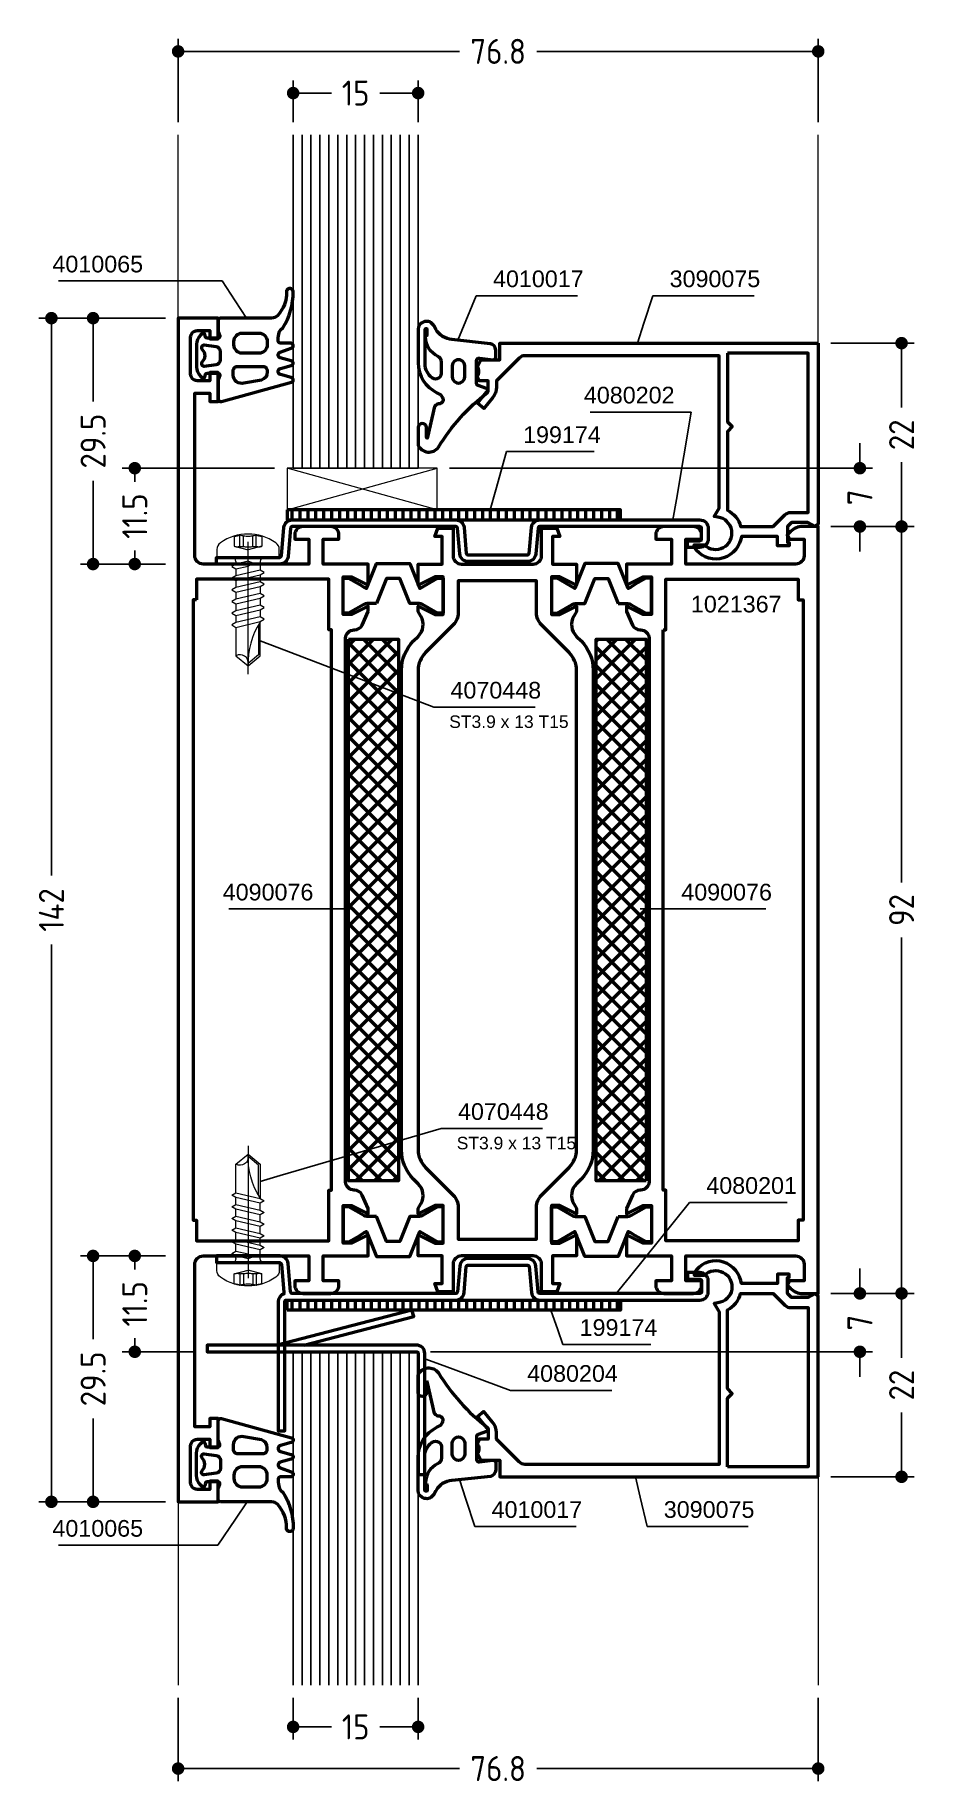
# Model space of a CAD drawing. Header units: millimetres. Extents: x 52 to 158, y 36 to 246.
import ezdxf

# ---------------------------------------------------------------- set-up
doc = ezdxf.new("R2010")
doc.units = ezdxf.units.MM
doc.linetypes.add('CENTER', pattern=[50.8, 31.75, -6.35, 6.35, -6.35])
doc.linetypes.add('HIDDEN', pattern=[9.525, 6.35, -3.175])
for name, color, linetype, lineweight in [('AM_5', 3, 'Continuous', 25), ('AM_C', 50, 'Continuous', 50), ('AM_S', 80, 'Continuous', 50), ('Cent3', 70, 'CENTER', 18), ('CHide4', 10, 'HIDDEN', 13), ('Cont2', 2, 'Continuous', 25), ('Cont3', 70, 'Continuous', 18), ('Cont4', 10, 'Continuous', 13)]:
    doc.layers.add(name, color=color, linetype=linetype, lineweight=lineweight)
doc.styles.add('HBS_DIMTEXTSTYLE', font='isocp.shx')
doc.styles.add('SWISSL', font='swissl.ttf')
doc.dimstyles.new('Konstruktionsschnitt 1-1$0', dxfattribs={"dimscale": 0, "dimtxt": 3, "dimasz": 1.5, "dimexe": 1.5, "dimexo": 1.5, "dimgap": 1.5, "dimtad": 0, "dimdsep": 46, "dimtxsty": 'HBS_DIMTEXTSTYLE', "dimblk": 'PUNKT', "dimcen": 0, "dimclrd": 3, "dimclre": 3, "dimclrt": 2, "dimadec": 1, "dimazin": 2, "dimtfac": 0.7, "dimtofl": 0, "dimtmove": 0, "dimatfit": 3, "dimfxl": 0, "dimtolj": 1, "dimtzin": 0, "dimarcsym": 0})

# ---------------------------------------------------------------- blocks, each defined once
blk = doc.blocks.new('ws4070448')
at = {"layer": 'Cent3', "ltscale": 0.5}
blk.add_lwpolyline([(0, -14.02), (0, 3.79)], dxfattribs=at)
at = {"layer": 'CHide4', "ltscale": 0.3}
for p, q in [((-0.97, 1.33), (-0.97, 2.72)), ((-0.56, 1.33), (-0.56, 2.61)), ((0.56, 1.33), (0.56, 2.61)), ((0.97, 1.33), (0.97, 2.72))]:
    blk.add_line(p, q, dxfattribs=at)
for points in [[(-1.65, 2.56), (-1.65, 1.33)], [(1.65, 2.56), (1.65, 1.33)], [(-1.65, 1.33), (0, 0.89)], [(1.65, 1.33), (0, 0.89)]]:
    blk.add_lwpolyline(points, dxfattribs=at)
for centre, radius, start, end in [((-1.59, 3.84), 1.28, 267.2848, 298.8872), ((0, 5.49), 2.94, 250.6988, 289.3012), ((1.59, 3.84), 1.28, 241.1128, 272.7152), ((-1.31, 2.49), 1.21, 253.6643, 286.3357), ((0, 11.41), 10.13, 264.4948, 275.5052), ((1.31, 2.49), 1.21, 253.6643, 286.3357)]:
    blk.add_arc(centre, radius, start, end, dxfattribs=at)
at = {"layer": 'Cont4'}
blk.add_lwpolyline([(3.32, 1.75, 0.314856), (-3.32, 1.75, 0.244912), (-3.75, 0.93), (-3.75, 0), (3.75, 0), (3.75, 0.93, 0.244912), (3.32, 1.75, 0.138291)], format="xyb", dxfattribs=at)
for points in [[(-1.95, -1.1), (-1.45, -1.39), (0, -1.04), (0.5, -0.67), (0, -0.47), (-1.45, -0.81)], [(-1.95, -2.5), (-1.45, -2.79), (1.45, -2.1), (1.95, -1.81), (1.45, -1.52), (-1.45, -2.21)], [(-1.95, -3.9), (-1.45, -4.19), (1.45, -3.5), (1.95, -3.21), (1.45, -2.92), (-1.45, -3.61)], [(-1.95, -5.3), (-1.45, -5.59), (1.45, -4.9), (1.95, -4.61), (1.45, -4.32), (-1.45, -5.01)], [(-1.95, -6.7), (-1.45, -6.99), (1.45, -6.3), (1.95, -6.01), (1.45, -5.72), (-1.45, -6.41)], [(-1.45, -8.39), (1.45, -7.7), (1.95, -7.41), (1.45, -7.12), (-1.45, -7.81), (-1.95, -8.1)]]:
    blk.add_lwpolyline(points, close=True, dxfattribs=at)
for points in [[(-1.45, -0.5), (-1.45, -0.81)], [(-1.45, -1.39), (-1.45, -2.21)], [(-1.45, -1.39), (-1.45, -2.21)], [(1.45, -0.5), (1.45, -1.52)], [(-1.45, -2.79), (-1.45, -3.61)], [(-1.45, -4.19), (-1.45, -5.01)], [(1.45, -2.1), (1.45, -2.92)], [(1.45, -3.5), (1.45, -4.32)], [(-1.45, -5.59), (-1.45, -6.41)], [(1.45, -4.9), (1.45, -5.72)], [(-1.45, -6.99), (-1.45, -7.81)], [(-1.45, -8.38), (-1.45, -11.81), (0, -13), (1.45, -11.79), (1.45, -7.7)], [(1.24, -8.17), (1.24, -11.7), (0.03, -12.71)], [(1.45, -6.3), (1.45, -7.12)]]:
    blk.add_lwpolyline(points, dxfattribs=at)
for centre, radius, start, end in [((-1.95, -0.5), 0.5, 0, 90), ((1.95, -0.5), 0.5, 90, 180), ((8.74, -12.6), 8.74, 146.5114, 182.6031), ((-0.95, -12.64), 0.965, 350.682, 121.1143)]:
    blk.add_arc(centre, radius, start, end, dxfattribs=at)
blk = doc.blocks.new('*U22', base_point=(88.14, 149.04))
for p, q in [((89.21, 149.04), (89.21, 109.04)), ((90.28, 149.04), (90.28, 109.04)), ((91.35, 149.04), (91.35, 109.04)), ((92.42, 149.04), (92.42, 109.04)), ((93.5, 149.04), (93.5, 109.04)), ((94.57, 149.04), (94.57, 109.04)), ((95.64, 149.04), (95.64, 109.04)), ((96.71, 149.04), (96.71, 109.04)), ((97.78, 149.04), (97.78, 109.04)), ((98.85, 149.04), (98.85, 109.04)), ((99.92, 149.04), (99.92, 109.04)), ((101, 149.04), (101, 109.04)), ((102.07, 149.04), (102.07, 109.04))]:
    blk.add_line(p, q)
blk.add_lwpolyline([(88.14, 109.04), (88.14, 149.04), (103.14, 149.04), (103.14, 109.04)])
blk = doc.blocks.new('PUNKT')
at = {"color": 0, "linetype": 'Continuous'}
blk.add_line((-0.5, 0), (-1, 0), dxfattribs=at)
at = {"color": 0, "linetype": 'Continuous', "const_width": 0.5}
blk.add_lwpolyline([(-0.25, 0, 1), (0.25, 0, 1)], format="xyb", close=True, dxfattribs=at)
blk = doc.blocks.new('*D25')
at = {"layer": 'AM_5', "color": 3, "lineweight": -2, "transparency": 16777216}
for p, q in [((83, 46.47), (83, 41.47)), ((98, 46.47), (98, 41.47)), ((84.5, 42.97), (87.59, 42.97)), ((96.5, 42.97), (93.41, 42.97))]:
    blk.add_line(p, q, dxfattribs=at)
at = {"layer": 'AM_5', "color": 3, "lineweight": -2, "transparency": 16777216, "xscale": 1.5, "yscale": 1.5, "zscale": 1.5, "rotation": 180}
blk.add_blockref('PUNKT', (83, 42.97), dxfattribs=at)
at = {"layer": 'AM_5', "color": 3, "lineweight": -2, "transparency": 16777216, "xscale": 1.5, "yscale": 1.5, "zscale": 1.5}
blk.add_blockref('PUNKT', (98, 42.97), dxfattribs=at)
at = {"layer": 'AM_5', "color": 2, "transparency": 16777216, "insert": (90.5, 42.97), "char_height": 3, "attachment_point": 5, "style": 'HBS_DIMTEXTSTYLE'}
blk.add_mtext('\\A1;15', dxfattribs=at)
blk = doc.blocks.new('*D26')
at = {"layer": 'AM_5', "color": 3, "lineweight": -2, "transparency": 16777216}
for p, q in [((69.2, 46.47), (69.2, 36.47)), ((146, 46.47), (146, 36.47)), ((70.7, 37.97), (102.95, 37.97)), ((144.5, 37.97), (112.25, 37.97))]:
    blk.add_line(p, q, dxfattribs=at)
at = {"layer": 'AM_5', "color": 3, "lineweight": -2, "transparency": 16777216, "xscale": 1.5, "yscale": 1.5, "zscale": 1.5, "rotation": 180}
blk.add_blockref('PUNKT', (69.2, 37.97), dxfattribs=at)
at = {"layer": 'AM_5', "color": 3, "lineweight": -2, "transparency": 16777216, "xscale": 1.5, "yscale": 1.5, "zscale": 1.5}
blk.add_blockref('PUNKT', (146, 37.97), dxfattribs=at)
at = {"layer": 'AM_5', "color": 2, "transparency": 16777216, "insert": (107.6, 37.97), "char_height": 3, "attachment_point": 5, "style": 'HBS_DIMTEXTSTYLE'}
blk.add_mtext('\\A1;76.8', dxfattribs=at)
blk = doc.blocks.new('*D27')
at = {"layer": 'AM_5', "color": 3, "lineweight": -2, "transparency": 16777216}
for p, q in [((151, 96.47), (151, 97.97)), ((147.5, 94.97), (152.5, 94.97)), ((99.5, 87.97), (152.5, 87.97)), ((151, 86.47), (151, 84.97))]:
    blk.add_line(p, q, dxfattribs=at)
at = {"layer": 'AM_5', "color": 3, "lineweight": -2, "transparency": 16777216, "xscale": 1.5, "yscale": 1.5, "zscale": 1.5}
for p, rotation in [((151, 94.97), 270), ((151, 87.97), 90)]:
    blk.add_blockref('PUNKT', p, dxfattribs=dict(at, rotation=rotation))
at = {"layer": 'AM_5', "color": 2, "transparency": 16777216, "insert": (151, 91.47), "char_height": 3, "attachment_point": 5, "rotation": 90, "style": 'HBS_DIMTEXTSTYLE'}
blk.add_mtext('\\A1;7', dxfattribs=at)
blk = doc.blocks.new('*D28')
at = {"layer": 'AM_5', "color": 3, "lineweight": -2, "transparency": 16777216}
for p, q in [((147.5, 94.97), (157.5, 94.97)), ((156, 93.47), (156, 87.25)), ((156, 74.47), (156, 80.69)), ((147.5, 72.97), (157.5, 72.97))]:
    blk.add_line(p, q, dxfattribs=at)
at = {"layer": 'AM_5', "color": 3, "lineweight": -2, "transparency": 16777216, "xscale": 1.5, "yscale": 1.5, "zscale": 1.5}
for p, rotation in [((156, 94.97), 90), ((156, 72.97), 270)]:
    blk.add_blockref('PUNKT', p, dxfattribs=dict(at, rotation=rotation))
at = {"layer": 'AM_5', "color": 2, "transparency": 16777216, "insert": (156, 83.97), "char_height": 3, "attachment_point": 5, "rotation": 90, "style": 'HBS_DIMTEXTSTYLE'}
blk.add_mtext('\\A1;22', dxfattribs=at)
blk = doc.blocks.new('*D29')
at = {"layer": 'AM_5', "color": 3, "lineweight": -2, "transparency": 16777216}
for p, q in [((67.7, 99.47), (62.5, 99.47)), ((64, 97.97), (64, 97.83)), ((64, 89.47), (64, 89.61)), ((71.2, 87.97), (62.5, 87.97))]:
    blk.add_line(p, q, dxfattribs=at)
at = {"layer": 'AM_5', "color": 3, "lineweight": -2, "transparency": 16777216, "xscale": 1.5, "yscale": 1.5, "zscale": 1.5}
for p, rotation in [((64, 99.47), 90), ((64, 87.97), 270)]:
    blk.add_blockref('PUNKT', p, dxfattribs=dict(at, rotation=rotation))
at = {"layer": 'AM_5', "color": 2, "transparency": 16777216, "insert": (64, 93.72), "char_height": 3, "attachment_point": 5, "rotation": 90, "style": 'HBS_DIMTEXTSTYLE'}
blk.add_mtext('\\A1;11.5', dxfattribs=at)
blk = doc.blocks.new('*D30')
at = {"layer": 'AM_5', "color": 3, "lineweight": -2, "transparency": 16777216}
for p, q in [((67.7, 99.47), (57.5, 99.47)), ((59, 97.97), (59, 89.47)), ((59, 71.47), (59, 79.96)), ((67.7, 69.97), (57.5, 69.97))]:
    blk.add_line(p, q, dxfattribs=at)
at = {"layer": 'AM_5', "color": 3, "lineweight": -2, "transparency": 16777216, "xscale": 1.5, "yscale": 1.5, "zscale": 1.5}
for p, rotation in [((59, 99.47), 90), ((59, 69.97), 270)]:
    blk.add_blockref('PUNKT', p, dxfattribs=dict(at, rotation=rotation))
at = {"layer": 'AM_5', "color": 2, "transparency": 16777216, "insert": (59, 84.72), "char_height": 3, "attachment_point": 5, "rotation": 90, "style": 'HBS_DIMTEXTSTYLE'}
blk.add_mtext('\\A1;29.5', dxfattribs=at)
blk = doc.blocks.new('*D31')
at = {"layer": 'AM_5', "color": 3, "lineweight": -2, "transparency": 16777216}
for p, q in [((67.7, 211.97), (52.5, 211.97)), ((54, 210.47), (54, 145.11)), ((54, 71.47), (54, 136.83)), ((67.7, 69.97), (52.5, 69.97))]:
    blk.add_line(p, q, dxfattribs=at)
at = {"layer": 'AM_5', "color": 3, "lineweight": -2, "transparency": 16777216, "xscale": 1.5, "yscale": 1.5, "zscale": 1.5}
for p, rotation in [((54, 211.97), 90), ((54, 69.97), 270)]:
    blk.add_blockref('PUNKT', p, dxfattribs=dict(at, rotation=rotation))
at = {"layer": 'AM_5', "color": 2, "transparency": 16777216, "insert": (54, 140.97), "char_height": 3, "attachment_point": 5, "rotation": 90, "style": 'HBS_DIMTEXTSTYLE'}
blk.add_mtext('\\A1;142', dxfattribs=at)
blk = doc.blocks.new('*D32')
at = {"layer": 'AM_5', "color": 3, "lineweight": -2, "transparency": 16777216}
for p, q in [((147.5, 186.97), (157.5, 186.97)), ((156, 185.47), (156, 144.27)), ((156, 96.47), (156, 137.67)), ((147.5, 94.97), (157.5, 94.97))]:
    blk.add_line(p, q, dxfattribs=at)
at = {"layer": 'AM_5', "color": 3, "lineweight": -2, "transparency": 16777216, "xscale": 1.5, "yscale": 1.5, "zscale": 1.5}
for p, rotation in [((156, 186.97), 90), ((156, 94.97), 270)]:
    blk.add_blockref('PUNKT', p, dxfattribs=dict(at, rotation=rotation))
at = {"layer": 'AM_5', "color": 2, "transparency": 16777216, "insert": (156, 140.97), "char_height": 3, "attachment_point": 5, "rotation": 90, "style": 'HBS_DIMTEXTSTYLE'}
blk.add_mtext('\\A1;92', dxfattribs=at)
blk = doc.blocks.new('*S256')
at = {"layer": 'AM_5', "color": 3, "linetype": 'Continuous'}
blk.add_line((103.74, 70.27), (102.97, 72.64), dxfattribs=at)
at = {"layer": 'AM_5', "color": 3}
for p, q in [((104.81, 67.02), (103.74, 70.27)), ((116.96, 67.02), (104.81, 67.02))]:
    blk.add_line(p, q, dxfattribs=at)
at = {"layer": 'AM_5', "color": 2, "insert": (106.81, 68.02), "char_height": 2, "attachment_point": 7, "style": 'SWISSL'}
blk.add_mtext('4010017', dxfattribs=at)
blk = doc.blocks.new('*S257')
at = {"layer": 'AM_5', "color": 3, "linetype": 'Continuous'}
blk.add_line((124.64, 70.54), (124.07, 72.97), dxfattribs=at)
at = {"layer": 'AM_5', "color": 3}
for p, q in [((125.47, 67.02), (124.64, 70.54)), ((137.6, 67.02), (125.47, 67.02))]:
    blk.add_line(p, q, dxfattribs=at)
at = {"layer": 'AM_5', "color": 2, "insert": (127.47, 68.02), "char_height": 2, "attachment_point": 7, "style": 'SWISSL'}
blk.add_mtext('3090075', dxfattribs=at)
blk = doc.blocks.new('*S258')
at = {"layer": 'AM_5', "color": 3, "linetype": 'Continuous'}
blk.add_line((76.08, 67.89), (77.48, 69.97), dxfattribs=at)
at = {"layer": 'AM_5', "color": 3}
for p, q in [((73.97, 64.76), (76.08, 67.89)), ((54.87, 64.76), (73.97, 64.76))]:
    blk.add_line(p, q, dxfattribs=at)
at = {"layer": 'AM_5', "color": 2, "insert": (65, 65.76), "char_height": 2, "attachment_point": 9, "style": 'SWISSL'}
blk.add_mtext('4010065', dxfattribs=at)
blk = doc.blocks.new('*S259')
at = {"layer": 'AM_5', "color": 3, "linetype": 'Continuous'}
blk.add_line((114.74, 90.62), (113.9, 92.97), dxfattribs=at)
at = {"layer": 'AM_5', "color": 3}
for p, q in [((115.37, 88.85), (114.74, 90.62)), ((125.9, 88.85), (115.37, 88.85))]:
    blk.add_line(p, q, dxfattribs=at)
at = {"layer": 'AM_5', "color": 2, "insert": (117.37, 89.85), "char_height": 2, "attachment_point": 7, "style": 'SWISSL'}
blk.add_mtext('199174', dxfattribs=at)
blk = doc.blocks.new('*S260')
at = {"layer": 'AM_5', "color": 3, "linetype": 'Continuous'}
blk.add_line((127.13, 141.09), (124.63, 141.09), dxfattribs=at)
at = {"layer": 'AM_5', "color": 3}
blk.add_line((139.72, 141.09), (127.13, 141.09), dxfattribs=at)
at = {"layer": 'AM_5', "color": 2, "insert": (129.57, 142.09), "char_height": 2, "attachment_point": 7, "style": 'SWISSL'}
blk.add_mtext('4090076', dxfattribs=at)
blk = doc.blocks.new('*S261')
at = {"layer": 'AM_5', "color": 3}
blk.add_line((75.28, 141.09), (87.87, 141.09), dxfattribs=at)
at = {"layer": 'AM_5', "color": 3, "linetype": 'Continuous'}
blk.add_line((87.87, 141.09), (90.37, 141.09), dxfattribs=at)
at = {"layer": 'AM_5', "color": 2, "insert": (85.43, 142.09), "char_height": 2, "attachment_point": 9, "style": 'SWISSL'}
blk.add_mtext('4090076', dxfattribs=at)
blk = doc.blocks.new('*S262')
at = {"layer": 'AM_5', "color": 3}
for p, q in [((118.62, 200.71), (130.76, 200.71)), ((130.76, 200.71), (128.98, 190.23))]:
    blk.add_line(p, q, dxfattribs=at)
at = {"layer": 'AM_5', "color": 3, "linetype": 'Continuous'}
blk.add_line((128.98, 190.23), (128.57, 187.77), dxfattribs=at)
at = {"layer": 'AM_5', "color": 2, "insert": (128.76, 201.71), "char_height": 2, "attachment_point": 9, "style": 'SWISSL'}
blk.add_mtext('4080202', dxfattribs=at)
blk = doc.blocks.new('*D42')
at = {"layer": 'AM_5', "color": 3, "lineweight": -2, "transparency": 16777216}
for p, q in [((83, 235.47), (83, 240.47)), ((98, 235.47), (98, 240.47)), ((84.5, 238.97), (87.59, 238.97)), ((96.5, 238.97), (93.41, 238.97))]:
    blk.add_line(p, q, dxfattribs=at)
at = {"layer": 'AM_5', "color": 3, "lineweight": -2, "transparency": 16777216, "xscale": 1.5, "yscale": 1.5, "zscale": 1.5, "rotation": 180}
blk.add_blockref('PUNKT', (83, 238.97), dxfattribs=at)
at = {"layer": 'AM_5', "color": 3, "lineweight": -2, "transparency": 16777216, "xscale": 1.5, "yscale": 1.5, "zscale": 1.5}
blk.add_blockref('PUNKT', (98, 238.97), dxfattribs=at)
at = {"layer": 'AM_5', "color": 2, "transparency": 16777216, "insert": (90.5, 238.97), "char_height": 3, "attachment_point": 5, "style": 'HBS_DIMTEXTSTYLE'}
blk.add_mtext('\\A1;15', dxfattribs=at)
blk = doc.blocks.new('*D43')
at = {"layer": 'AM_5', "color": 3, "lineweight": -2, "transparency": 16777216}
for p, q in [((69.2, 235.47), (69.2, 245.47)), ((70.7, 243.97), (102.95, 243.97)), ((144.5, 243.97), (112.25, 243.97)), ((146, 235.47), (146, 245.47))]:
    blk.add_line(p, q, dxfattribs=at)
at = {"layer": 'AM_5', "color": 3, "lineweight": -2, "transparency": 16777216, "xscale": 1.5, "yscale": 1.5, "zscale": 1.5, "rotation": 180}
blk.add_blockref('PUNKT', (69.2, 243.97), dxfattribs=at)
at = {"layer": 'AM_5', "color": 3, "lineweight": -2, "transparency": 16777216, "xscale": 1.5, "yscale": 1.5, "zscale": 1.5}
blk.add_blockref('PUNKT', (146, 243.97), dxfattribs=at)
at = {"layer": 'AM_5', "color": 2, "transparency": 16777216, "insert": (107.6, 243.97), "char_height": 3, "attachment_point": 5, "style": 'HBS_DIMTEXTSTYLE'}
blk.add_mtext('\\A1;76.8', dxfattribs=at)
blk = doc.blocks.new('*D44')
at = {"layer": 'AM_5', "color": 3, "lineweight": -2, "transparency": 16777216}
for p, q in [((151, 195.47), (151, 196.97)), ((101.77, 193.97), (152.5, 193.97)), ((147.5, 186.97), (152.5, 186.97)), ((151, 185.47), (151, 183.97))]:
    blk.add_line(p, q, dxfattribs=at)
at = {"layer": 'AM_5', "color": 3, "lineweight": -2, "transparency": 16777216, "xscale": 1.5, "yscale": 1.5, "zscale": 1.5}
for p, rotation in [((151, 193.97), 270), ((151, 186.97), 90)]:
    blk.add_blockref('PUNKT', p, dxfattribs=dict(at, rotation=rotation))
at = {"layer": 'AM_5', "color": 2, "transparency": 16777216, "insert": (151, 190.47), "char_height": 3, "attachment_point": 5, "rotation": 90, "style": 'HBS_DIMTEXTSTYLE'}
blk.add_mtext('\\A1;7', dxfattribs=at)
blk = doc.blocks.new('*D45')
at = {"layer": 'AM_5', "color": 3, "lineweight": -2, "transparency": 16777216}
for p, q in [((147.5, 208.97), (157.5, 208.97)), ((156, 207.47), (156, 201.25)), ((156, 188.47), (156, 194.69)), ((147.5, 186.97), (157.5, 186.97))]:
    blk.add_line(p, q, dxfattribs=at)
at = {"layer": 'AM_5', "color": 3, "lineweight": -2, "transparency": 16777216, "xscale": 1.5, "yscale": 1.5, "zscale": 1.5}
for p, rotation in [((156, 208.97), 90), ((156, 186.97), 270)]:
    blk.add_blockref('PUNKT', p, dxfattribs=dict(at, rotation=rotation))
at = {"layer": 'AM_5', "color": 2, "transparency": 16777216, "insert": (156, 197.97), "char_height": 3, "attachment_point": 5, "rotation": 90, "style": 'HBS_DIMTEXTSTYLE'}
blk.add_mtext('\\A1;22', dxfattribs=at)
blk = doc.blocks.new('*S263')
at = {"layer": 'AM_5', "color": 3}
for p, q in [((108.59, 195.96), (107.31, 191.38)), ((119.11, 195.96), (108.59, 195.96))]:
    blk.add_line(p, q, dxfattribs=at)
at = {"layer": 'AM_5', "color": 3, "linetype": 'Continuous'}
blk.add_line((107.31, 191.38), (106.64, 188.97), dxfattribs=at)
at = {"layer": 'AM_5', "color": 2, "insert": (110.59, 196.96), "char_height": 2, "attachment_point": 7, "style": 'SWISSL'}
blk.add_mtext('199174', dxfattribs=at)
blk = doc.blocks.new('*S264')
at = {"layer": 'AM_5', "color": 3}
for p, q in [((104.98, 214.66), (103.73, 211.63)), ((117.13, 214.66), (104.98, 214.66))]:
    blk.add_line(p, q, dxfattribs=at)
at = {"layer": 'AM_5', "color": 3, "linetype": 'Continuous'}
blk.add_line((103.73, 211.63), (102.77, 209.31), dxfattribs=at)
at = {"layer": 'AM_5', "color": 2, "insert": (106.98, 215.66), "char_height": 2, "attachment_point": 7, "style": 'SWISSL'}
blk.add_mtext('4010017', dxfattribs=at)
blk = doc.blocks.new('*S265')
at = {"layer": 'AM_5', "color": 3}
for p, q in [((126.17, 214.66), (125.09, 211.35)), ((138.31, 214.66), (126.17, 214.66))]:
    blk.add_line(p, q, dxfattribs=at)
at = {"layer": 'AM_5', "color": 3, "linetype": 'Continuous'}
blk.add_line((125.09, 211.35), (124.32, 208.97), dxfattribs=at)
at = {"layer": 'AM_5', "color": 2, "insert": (128.17, 215.66), "char_height": 2, "attachment_point": 7, "style": 'SWISSL'}
blk.add_mtext('3090075', dxfattribs=at)
blk = doc.blocks.new('*S266')
at = {"layer": 'AM_5', "color": 3}
for p, q in [((54.87, 216.43), (74.49, 216.43)), ((74.49, 216.43), (76.04, 214.06))]:
    blk.add_line(p, q, dxfattribs=at)
at = {"layer": 'AM_5', "color": 3, "linetype": 'Continuous'}
blk.add_line((76.04, 214.06), (77.42, 211.97), dxfattribs=at)
at = {"layer": 'AM_5', "color": 2, "insert": (65, 217.43), "char_height": 2, "attachment_point": 9, "style": 'SWISSL'}
blk.add_mtext('4010065', dxfattribs=at)
blk = doc.blocks.new('*S267')
at = {"layer": 'AM_5', "color": 3, "linetype": 'Continuous'}
blk.add_line((81.38, 172.37), (79.05, 173.26), dxfattribs=at)
at = {"layer": 'AM_5', "color": 3}
for p, q in [((99.88, 165.31), (81.38, 172.37)), ((112.02, 165.31), (99.88, 165.31))]:
    blk.add_line(p, q, dxfattribs=at)
at = {"layer": 'AM_5', "color": 2, "insert": (101.88, 166.31), "char_height": 2, "attachment_point": 7, "style": 'SWISSL'}
blk.add_mtext('4070448', dxfattribs=at)
blk = doc.blocks.new('*D46')
at = {"layer": 'AM_5', "color": 3, "lineweight": -2, "transparency": 16777216}
for p, q in [((80.77, 193.97), (62.5, 193.97)), ((64, 192.47), (64, 192.33)), ((64, 183.97), (64, 184.11)), ((67.7, 182.47), (62.5, 182.47))]:
    blk.add_line(p, q, dxfattribs=at)
at = {"layer": 'AM_5', "color": 3, "lineweight": -2, "transparency": 16777216, "xscale": 1.5, "yscale": 1.5, "zscale": 1.5}
for p, rotation in [((64, 193.97), 90), ((64, 182.47), 270)]:
    blk.add_blockref('PUNKT', p, dxfattribs=dict(at, rotation=rotation))
at = {"layer": 'AM_5', "color": 2, "transparency": 16777216, "insert": (64, 188.22), "char_height": 3, "attachment_point": 5, "rotation": 90, "style": 'HBS_DIMTEXTSTYLE'}
blk.add_mtext('\\A1;11.5', dxfattribs=at)
blk = doc.blocks.new('*D47')
at = {"layer": 'AM_5', "color": 3, "lineweight": -2, "transparency": 16777216}
for p, q in [((67.7, 211.97), (57.5, 211.97)), ((59, 210.47), (59, 201.97)), ((59, 183.97), (59, 192.46)), ((67.7, 182.47), (57.5, 182.47))]:
    blk.add_line(p, q, dxfattribs=at)
at = {"layer": 'AM_5', "color": 3, "lineweight": -2, "transparency": 16777216, "xscale": 1.5, "yscale": 1.5, "zscale": 1.5}
for p, rotation in [((59, 211.97), 90), ((59, 182.47), 270)]:
    blk.add_blockref('PUNKT', p, dxfattribs=dict(at, rotation=rotation))
at = {"layer": 'AM_5', "color": 2, "transparency": 16777216, "insert": (59, 197.22), "char_height": 3, "attachment_point": 5, "rotation": 90, "style": 'HBS_DIMTEXTSTYLE'}
blk.add_mtext('\\A1;29.5', dxfattribs=at)
blk = doc.blocks.new('ZAHL links')
at = {"layer": 'AM_5', "color": 2, "style": 'SWISSL'}
blk.add_attdef('XXX', (1.85, -2.5), '', height=1.5, dxfattribs=at)
blk = doc.blocks.new('*S268')
at = {"layer": 'AM_5', "color": 3}
for p, q in [((130.57, 105.89), (123.34, 96.91)), ((142.27, 105.89), (130.57, 105.89))]:
    blk.add_line(p, q, dxfattribs=at)
at = {"layer": 'AM_5', "color": 3, "linetype": 'Continuous'}
blk.add_line((123.34, 96.91), (121.77, 94.97), dxfattribs=at)
at = {"layer": 'AM_5', "color": 2, "insert": (132.57, 106.89), "char_height": 2, "attachment_point": 7, "style": 'SWISSL'}
blk.add_mtext('4080201', dxfattribs=at)
blk = doc.blocks.new('*S269')
at = {"layer": 'AM_5', "color": 3, "linetype": 'Continuous'}
blk.add_line((101.14, 86.27), (98.8, 87.14), dxfattribs=at)
at = {"layer": 'AM_5', "color": 3}
for p, q in [((109.08, 83.34), (101.14, 86.27)), ((121.23, 83.34), (109.08, 83.34))]:
    blk.add_line(p, q, dxfattribs=at)
at = {"layer": 'AM_5', "color": 2, "insert": (111.08, 84.34), "char_height": 2, "attachment_point": 7, "style": 'SWISSL'}
blk.add_mtext('4080204', dxfattribs=at)
blk = doc.blocks.new('*S270')
at = {"layer": 'AM_5', "color": 3}
for p, q in [((100.78, 114.76), (81.45, 109.11)), ((112.92, 114.76), (100.78, 114.76))]:
    blk.add_line(p, q, dxfattribs=at)
at = {"layer": 'AM_5', "color": 3, "linetype": 'Continuous'}
blk.add_line((81.45, 109.11), (79.05, 108.41), dxfattribs=at)
at = {"layer": 'AM_5', "color": 2, "insert": (102.78, 115.76), "char_height": 2, "attachment_point": 7, "style": 'SWISSL'}
blk.add_mtext('4070448', dxfattribs=at)
blk = doc.blocks.new('WI3090075')
for points in [[(0, 22), (0, 0.3), (-0.45, 0.04), (-1.25, 0.5), (-3.2, 0.5), (-3.7, 0), (-3.7, -1.9), (-3.5, -1.9), (-3.5, -2.3), (-4.9, -2.3), (-4.9, -1.2), (-9.2, -1.2), (-9.3, -1.57, -0.652679), (-14.9, -2.49), (-14.9, -2.2), (-13.66, -2.2, 1.382111), (-12.04, 1.13), (-12.48, 1.19), (-11.9, 2.2), (-11.9, 20.5), (-35.19, 20.5, 0.198912), (-35.89, 20.21), (-38.6, 17.5), (-38.6, 16.71, -0.176327), (-39.07, 15.43), (-40.12, 14.18), (-40.88, 14.82), (-39.6, 16.35), (-39.6, 17.5), (-40.7, 17.5), (-40.93, 17.99, 0.339409), (-40.9, 19.21), (-40.5, 20), (-38.2, 20), (-38.2, 22), (0, 22)], [(-10.9, 20.8), (-10.9, 12.58), (-10.32, 12), (-10.9, 11.42), (-10.9, 1.97, -0.213458), (-9.31, 0), (-5.4, 0), (-3.99, 1.41, -0.198912), (-3.28, 1.7), (-1.2, 1.7), (-1.2, 20.8), (-10.9, 20.8)]]:
    blk.add_lwpolyline(points, format="xyb", close=True)
blk = doc.blocks.new('WI1021367')
for points in [[(23, 35.8), (23, 36.45), (21, 35.45), (20, 35.45), (20, 39.95), (21, 39.95), (23, 38.95), (23, 41.5), (17.6, 41.5), (17.6, 44.5), (19.5, 44.5), (19.5, 45, 0.414214), (18.5, 46), (15.2, 46, 0.414214), (14.2, 45), (14.2, 44.5), (15.9, 44.5), (15.9, 41.5), (3.2, 41.5, -0.414214), (2.2, 42.5), (2.2, 62), (4, 62), (4, 61), (5, 61), (5, 64.5), (4, 64.5), (4, 63.5), (2.5, 63.5, -0.414214), (1.7, 64.3), (1.7, 68.7, -0.414214), (2.5, 69.5), (4, 69.5), (4, 68.5), (5, 68.5), (5, 71), (0.2, 71), (0.2, -71), (5, -71), (5, -68.5), (4, -68.5), (4, -69.5), (2.5, -69.5, -0.414214), (1.7, -68.7), (1.7, -64.3, -0.414214), (2.5, -63.5), (4, -63.5), (4, -64.5), (5, -64.5), (5, -61), (4, -61), (4, -62), (2.2, -62), (2.2, -42.5, -0.414214), (3.2, -41.5), (15.9, -41.5), (15.9, -44.5), (14.2, -44.5), (14.2, -45, 0.414214), (15.2, -46), (18.5, -46, 0.414214), (19.5, -45), (19.5, -44.5), (17.6, -44.5), (17.6, -41.5), (23, -41.5), (23, -38.95), (21, -39.95), (20, -39.95), (20, -35.45), (21, -35.45), (23, -36.45), (23, -35.8), (22.27, -34.19, 0.294108), (21.36, -33.6), (21.3, -33.6, -0.414214), (20.3, -32.6), (20.3, 32.6, -0.414214), (21.3, 33.6), (21.36, 33.6, 0.294108), (22.27, 34.19), (23, 35.8)], [(34.2, 41.5), (42.8, 41.5, 0.414214), (43.8, 42.5), (43.8, 45.8), (45.62, 45.8), (45.99, 44.8), (45.1, 44.8), (45.1, 41.5), (48, 41.5), (48, 38.95), (46, 39.95), (45, 39.95), (45, 35.45), (46, 35.45), (48, 36.45), (48, 35.8), (47.68, 35.25, 0.339454), (48, 32.83), (48.54, 32.29, -0.198912), (50, 28.76), (50, -28.76, -0.198912), (48.54, -32.29), (48, -32.83, 0.339454), (47.68, -35.25), (48, -35.8), (48, -36.45), (46, -35.45), (45, -35.45), (45, -39.95), (46, -39.95), (48, -38.95), (48, -41.5), (45.1, -41.5), (45.1, -44.8), (45.99, -44.8), (45.62, -45.8), (43.8, -45.8), (43.8, -42.5, 0.414214), (42.8, -41.5), (34.2, -41.5, 0.414214), (33.2, -42.5), (33.2, -45.8), (31.38, -45.8), (31.01, -44.8), (31.9, -44.8), (31.9, -41.5), (29, -41.5), (29, -38.95), (31, -39.95), (32, -39.95), (32, -35.45), (31, -35.45), (29, -36.45), (29, -35.8), (29.32, -35.25, 0.339454), (29, -32.83), (28.46, -32.29, -0.198912), (27, -28.76), (27, 28.76, -0.198912), (28.46, 32.29), (29, 32.83, 0.339454), (29.32, 35.25), (29, 35.8), (29, 36.45), (31, 35.45), (32, 35.45), (32, 39.95), (31, 39.95), (29, 38.95), (29, 41.5), (31.9, 41.5), (31.9, 44.8), (31.01, 44.8), (31.38, 45.8), (33.2, 45.8), (33.2, 42.5, 0.414214)], [(54, -35.8), (54, -36.45), (56, -35.45), (57, -35.45), (57, -39.95), (56, -39.95), (54, -38.95), (54, -41.5), (59.4, -41.5), (59.4, -44.5), (57.5, -44.5), (57.5, -45, 0.414214), (58.5, -46), (62, -46, 0.414214), (63, -45), (63, -44.5), (61.1, -44.5), (61.1, -41.5), (74.3, -41.5, -0.414214), (75.3, -42.5), (75.3, -44.5), (73.5, -44.5), (73.29, -45.01), (73.69, -45.41, 0.198912), (75.1, -46), (77, -46), (77, 46), (75.1, 46, 0.198912), (73.69, 45.41), (73.29, 45.01), (73.5, 44.5), (75.3, 44.5), (75.3, 42.5, -0.414214), (74.3, 41.5), (61.1, 41.5), (61.1, 44.5), (63, 44.5), (63, 45, 0.414214), (62, 46), (58.5, 46, 0.414214), (57.5, 45), (57.5, 44.5), (59.4, 44.5), (59.4, 41.5), (54, 41.5), (54, 38.95), (56, 39.95), (57, 39.95), (57, 35.45), (56, 35.45), (54, 36.45), (54, 35.8), (54.73, 34.19, 0.294108), (55.64, 33.6), (55.7, 33.6, -0.414214), (56.7, 32.6), (56.7, -32.6, -0.414214), (55.7, -33.6), (55.64, -33.6, 0.294108), (54.73, -34.19), (54, -35.8)], [(23.99, 36.75), (22.87, 36.75, 0.131652), (22.47, 36.64), (20.66, 35.6), (20, 35.6), (20, 39.8), (20.66, 39.8), (22, 39.03), (22.49, 38.74), (22.79, 38.57), (24, 41.58), (28, 41.58), (29.21, 38.57), (31.34, 39.8), (32, 39.8), (32, 35.6), (31.34, 35.6), (29.53, 36.64, 0.131652), (29.13, 36.75), (28.01, 36.75), (26.79, 39.78), (25.21, 39.78)], [(53.01, 36.75), (54.13, 36.75, -0.131652), (54.53, 36.64), (56.34, 35.6), (57, 35.6), (57, 39.8), (56.34, 39.8), (55, 39.03), (54.51, 38.74), (54.21, 38.57), (53, 41.58), (49, 41.58), (47.79, 38.57), (45.66, 39.8), (45, 39.8), (45, 35.6), (45.66, 35.6), (47.47, 36.64, -0.131652), (47.87, 36.75), (48.99, 36.75), (50.21, 39.78), (51.79, 39.78)], [(29, -28.76, 0.198912), (29.88, -30.88), (33.21, -34.21, -0.198912), (33.8, -35.63), (33.8, -39.5), (43.2, -39.5), (43.2, -35.63, -0.198912), (43.79, -34.21), (47.12, -30.88, 0.198912), (48, -28.76), (48, 28.76, 0.198912), (47.12, 30.88), (43.79, 34.21, -0.198912), (43.2, 35.63), (43.2, 39.5), (33.8, 39.5), (33.8, 35.63, -0.198912), (33.21, 34.21), (29.88, 30.88, 0.198912), (29, 28.76)], [(23.99, -36.75), (22.87, -36.75, -0.131652), (22.47, -36.64), (20.66, -35.6), (20, -35.6), (20, -39.8), (20.66, -39.8), (22, -39.03), (22.49, -38.74), (22.79, -38.57), (24, -41.58), (28, -41.58), (29.21, -38.57), (31.34, -39.8), (32, -39.8), (32, -35.6), (31.34, -35.6), (29.53, -36.64, -0.131652), (29.13, -36.75), (28.01, -36.75), (26.79, -39.78), (25.21, -39.78)], [(53.01, -36.75), (54.13, -36.75, 0.131652), (54.53, -36.64), (56.34, -35.6), (57, -35.6), (57, -39.8), (56.34, -39.8), (55, -39.03), (54.51, -38.74), (54.21, -38.57), (53, -41.58), (49, -41.58), (47.79, -38.57), (45.66, -39.8), (45, -39.8), (45, -35.6), (45.66, -35.6), (47.47, -36.64, 0.131652), (47.87, -36.75), (48.99, -36.75), (50.21, -39.78), (51.79, -39.78)]]:
    blk.add_lwpolyline(points, format="xyb", close=True)
for points in [[(2.4, 37.2), (2, 37.2), (2, -37.2), (2.4, -37.2), (2.4, -39.7), (18.3, -39.7), (18.3, -33.6), (18.6, -33.6), (18.6, 33.6), (18.3, 33.6), (18.3, 39.7), (2.4, 39.7), (2.4, 37.2)], [(58.4, 33.6), (58.7, 33.6), (58.7, 39.7), (74.6, 39.7), (74.6, 37.2), (75.2, 37.2), (75.2, -37.2), (74.6, -37.2), (74.6, -39.7), (58.7, -39.7), (58.7, -33.6), (58.4, -33.6), (58.4, 33.6)]]:
    blk.add_lwpolyline(points, close=True)
blk = doc.blocks.new('WI199174')
h = blk.add_hatch()
h.set_pattern_fill('LINE', color=256, scale=0.3, angle=90)
h.set_pattern_definition([(90, (-107.6198, -47.1565), (-0.9525, 6e-17), [])])
h.paths.add_polyline_path([(0, 1.2), (0, 0), (40, 0), (40, 1.2)])
blk.add_lwpolyline([(0, 1.2), (0, 0), (40, 0), (40, 1.2)], close=True)
blk = doc.blocks.new('WI4010017')
for points in [[(-3.46, 2.42, -0.240056), (-5.37, 3.66), (-5.63, 4.12, 0.767327), (-7.5, 3.62), (-7.5, -0.35, 0.286745), (-5.25, -3.94), (-4.85, -4.14, -0.149451), (-4.72, -4.26), (-4.57, -4.53, -0.57735), (-5, -5.28), (-5.12, -5.28), (-5.16, -5.31, 0.158399), (-5.55, -5.6), (-6.36, -9.28, -0.113567), (-6.42, -9.4, -0.190093), (-6.5, -9.19), (-6.5, -8.12, 1), (-7.5, -8.12), (-7.5, -10.18, 0.009709), (-7.5, -10.22, 0.587918), (-5.07, -10.47, -0.09166), (0.81, -3.93, 0.553622), (0.7, -3.44), (-0.3, -3.07, -0.315299), (-0.5, -2.79), (-0.5, -0.1, -0.449698), (-0.16, 0.2), (1.46, 0, 0.449698), (1.8, 0.3), (1.8, 1.16, 0.354573), (1.17, 1.94), (-3.46, 2.42)], [(-3.46, 2.42, -0.240056), (-5.37, 3.66), (-5.63, 4.12, 0.767327), (-7.5, 3.62), (-7.5, -0.35, 0.286745), (-5.25, -3.94), (-4.85, -4.14, -0.149451), (-4.72, -4.26), (-4.57, -4.53, -0.57735), (-5, -5.28), (-5.12, -5.28), (-5.16, -5.31, 0.158399), (-5.55, -5.6), (-6.36, -9.28, -0.113567), (-6.42, -9.4, -0.190093), (-6.5, -9.19), (-6.5, -8.12, 1), (-7.5, -8.12), (-7.5, -10.18, 0.009709), (-7.5, -10.22, 0.587918), (-5.07, -10.47, -0.09166), (0.81, -3.93, 0.553622), (0.7, -3.44), (-0.3, -3.07, -0.315299), (-0.5, -2.79), (-0.5, -0.1, -0.449698), (-0.16, 0.2), (1.46, 0, 0.449698), (1.8, 0.3), (1.8, 1.16, 0.354573), (1.17, 1.94), (-3.46, 2.42)], [(-4.7, -0.28, 0.292811), (-5.16, 0.44, -0.290987), (-6.6, 2.71), (-6.6, 2.92), (-6.5, 2.92, 0.414214), (-6.4, 3.02), (-6.4, 3.62, 0.414214), (-6.5, 3.72), (-6.6, 3.72, 0.414214), (-6.7, 3.62), (-6.7, -0.48, 0.244698), (-5.85, -2.12), (-5.8, -2.15, 0.673804), (-4.71, -1.45), (-4.7, -0.28)], [(-4.7, -0.28, 0.292811), (-5.16, 0.44, -0.290987), (-6.6, 2.71), (-6.6, 2.92), (-6.5, 2.92, 0.414214), (-6.4, 3.02), (-6.4, 3.62, 0.414214), (-6.5, 3.72), (-6.6, 3.72, 0.414214), (-6.7, 3.62), (-6.7, -0.48, 0.244698), (-5.85, -2.12), (-5.8, -2.15, 0.673804), (-4.71, -1.45), (-4.7, -0.28)], [(-1.91, -0.73, 1.006711), (-3.4, -0.73), (-3.4, -2.03, 1.006711), (-1.91, -2.03), (-1.91, -0.73)], [(-1.91, -0.73, 1.006711), (-3.4, -0.73), (-3.4, -2.03, 1.006711), (-1.91, -2.03), (-1.91, -0.73)], [(-1.91, -0.73, 1.006711), (-3.4, -0.73), (-3.4, -2.03, 1.006711), (-1.91, -2.03), (-1.91, -0.73)]]:
    blk.add_lwpolyline(points, format="xyb", close=True)
blk = doc.blocks.new('WI4010065')
for points in [[(0.3, 0, 0.414214), (0, -0.3), (0, -1.62), (0.19, -2.13, -0.520567), (0, -2.4), (-1.33, -2.4, -0.36397), (-1.53, -2.23), (-1.58, -1.97, 0.594937), (-1.91, -1.85), (-2.12, -2.05, 0.208), (-2.6, -3.15), (-2.6, -5.85, 0.208), (-2.12, -6.95), (-1.91, -7.15, 0.594937), (-1.58, -7.03), (-1.53, -6.77, -0.36397), (-1.33, -6.6), (0, -6.6, -0.520567), (0.19, -6.87), (0, -7.38), (0, -9.7, 0.505497), (0.39, -9.99), (8.79, -7.69, 0.751737), (8.78, -7.11), (7.47, -6.76, -0.767327), (7.47, -6.04), (8.78, -5.69, 0.767327), (8.78, -5.11), (7.46, -4.76, -0.767327), (7.46, -4.08), (8.78, -3.59, 0.876976), (8.7, -3), (7.5, -3, -0.414214), (7.2, -2.7), (7.2, -2.48, -0.051818), (7.23, -2.17, -0.225446), (7.75, -1.18, 0.150709), (9, 3.17, 1.016945), (8.2, 3.15, -0.195341), (7.16, 0.33, -0.211259), (6.42, 0)], [(4.9, -1.8, -0.414214), (5.9, -2.8), (5.9, -3.2, -0.414214), (4.9, -4.2), (2.9, -4.2, -0.414214), (1.9, -3.2), (1.9, -2.8, -0.414214), (2.9, -1.8)], [(0.3, -4.98), (0.3, -4.02, 0.378866), (-0.23, -3.43), (-1.66, -3.25, 0.717695), (-1.91, -3.76, -0.421053), (-1.91, -5.24, 0.717695), (-1.66, -5.75), (-0.23, -5.57, 0.378866)], [(5.4, -5.8, -0.414214), (5.9, -6.3), (5.9, -6.49, -0.328465), (5.2, -7.44), (3.1, -7.78, -0.505497), (1.8, -6.83), (1.8, -6.3, -0.414214), (2.3, -5.8)]]:
    blk.add_lwpolyline(points, format="xyb", close=True)
blk = doc.blocks.new('WI4080202')
blk.add_lwpolyline([(-48.32, -0.18), (-48.61, -3.59, -0.388879), (-49.61, -4.5), (-57.2, -4.5), (-57.2, -3.7), (-49.61, -3.7, 0.388879), (-49.41, -3.52), (-49.11, -0.11, -0.388879), (-48.12, 0.8), (-28.48, 0.8, -0.388879), (-27.49, -0.11), (-27.22, -3.22, 0.388879), (-27.02, -3.4), (-19.88, -3.4, 0.388879), (-19.68, -3.22), (-19.41, -0.11, -0.388879), (-18.42, 0.8), (0.8, 0.8, -0.414214), (1.8, -0.2), (1.8, -1.5, -0.414214), (0.8, -2.5), (-0.7, -2.5), (-0.7, -1.7), (0.8, -1.7, 0.414214), (1, -1.5), (1, -0.2, 0.414214), (0.8, 0), (-18.42, 0, 0.388879), (-18.62, -0.18), (-18.89, -3.29, -0.388879), (-19.88, -4.2), (-27.02, -4.2, -0.388879), (-28.01, -3.29), (-28.28, -0.18, 0.388879), (-28.48, 0), (-48.12, 0, 0.388879), (-48.32, -0.18)], format="xyb", close=True)
blk = doc.blocks.new('WI4080204')
blk.add_lwpolyline([(0.8, 0.2, -0.414214), (-0.2, -0.8), (-25.3, -0.8), (-25.3, 0), (-0.2, 0, 0.414214), (0, 0.2), (0, 14.7), (0.8, 14.7), (0.8, 0.2)], format="xyb", close=True)
blk.add_lwpolyline([(-13.72, -0.8), (-0.53, -4.23), (-0.74, -5), (-16.9, -0.8)])
blk = doc.blocks.new('WI4080201')
blk.add_lwpolyline([(-49, 1, 0.414214), (-48.8, 0.8), (-28.48, 0.8, -0.388879), (-27.49, -0.11), (-27.22, -3.22, 0.388879), (-27.02, -3.4), (-19.88, -3.4, 0.388879), (-19.68, -3.22), (-19.41, -0.11, -0.388879), (-18.42, 0.8), (0.8, 0.8, -0.414214), (1.8, -0.2), (1.8, -1.5, -0.414214), (0.8, -2.5), (-0.7, -2.5), (-0.7, -1.7), (0.8, -1.7, 0.414214), (1, -1.5), (1, -0.2, 0.414214), (0.8, 0), (-18.42, 0, 0.388879), (-18.62, -0.18), (-18.89, -3.29, -0.388879), (-19.88, -4.2), (-27.02, -4.2, -0.388879), (-28.01, -3.29), (-28.28, -0.18, 0.388879), (-28.48, 0), (-48.12, 0, 0.388879), (-48.32, -0.18), (-48.61, -3.59, -0.388879), (-49.61, -4.5), (-57.2, -4.5), (-57.2, -3.7), (-49.61, -3.7, 0.388879), (-49.41, -3.52), (-49.11, -0.11, -0.039327), (-49.09, 0.04, -0.331311), (-49.8, 1), (-49.8, 16.5), (-49, 16.5), (-49, 1)], format="xyb", close=True)
blk = doc.blocks.new('WI4090076')
h = blk.add_hatch()
h.set_pattern_fill('ANSI37', color=256, scale=0.5)
h.paths.add_polyline_path([(32.5, 0.35), (32.5, 6.35), (-32.5, 6.35), (-32.5, 0.35)])
blk.add_lwpolyline([(32.5, 6.35), (32.5, 0.35), (-32.5, 0.35), (-32.5, 6.35), (32.5, 6.35)], close=True)

msp = doc.modelspace()

# ---------------------------------------------------------------- linework, layer by layer
at = {"layer": 'Cont3'}
for p, q in [((69.2, 211.968), (69.2, 233.969)), ((146, 208.368), (146, 233.968)), ((146, 73.568), (146, 47.968)), ((69.2, 69.968), (69.2, 47.968))]:
    msp.add_line(p, q, dxfattribs=at)
msp.add_lwpolyline([(82.266, 188.968), (100.266, 188.968), (100.266, 193.968), (82.266, 193.968), (82.266, 188.968)], dxfattribs=at)
at = {"layer": 'Cont4'}
for points in [[(82.266, 188.968), (100.266, 193.968)], [(100.266, 188.968), (82.266, 193.968)]]:
    msp.add_lwpolyline(points, dxfattribs=at)

# ---------------------------------------------------------------- block references
msp.add_blockref('ws4070448', (77.595, 183.268))
at = {"xscale": -1, "rotation": 180}
msp.add_blockref('ws4070448', (77.595, 98.668), dxfattribs=at)
at = {"layer": 'AM_5'}
for name in ['*S266', '*S264', '*S265', '*S262', '*S263', '*S267', '*S261', '*S260', '*S270', '*S268', '*S259', '*S269', '*S256', '*S257', '*S258']:
    msp.add_blockref(name, (0, 0), dxfattribs=at)
at = {"layer": 'AM_C'}
for name, p in [('WI4010065', (74, 211.968)), ('WI4010017', (105.5, 206.968)), ('WI199174', (82.266, 187.768)), ('WI4080202', (131, 186.968))]:
    msp.add_blockref(name, p, dxfattribs=at)
for p, rotation in [((96, 140.968), 89.99999999999999), ((119, 140.968), 270)]:
    msp.add_blockref('WI4090076', p, dxfattribs=dict(at, rotation=rotation))
at = {"layer": 'AM_C', "xscale": -1, "rotation": 180}
for name, p in [('WI4080201', (131, 94.968)), ('WI4080204', (97.998, 87.968)), ('WI199174', (82.266, 94.169)), ('WI4010017', (105.5, 74.968)), ('WI4010065', (74, 69.969))]:
    msp.add_blockref(name, p, dxfattribs=at)
at = {"layer": 'AM_S'}
for name, p in [('WI1021367', (69, 140.968)), ('WI3090075', (146, 186.968))]:
    msp.add_blockref(name, p, dxfattribs=at)
at = {"layer": 'AM_S', "xscale": -1, "rotation": 180}
msp.add_blockref('WI3090075', (146, 94.968), dxfattribs=at)
at = {"layer": 'Cont2', "xscale": -1, "rotation": 180}
msp.add_blockref('*U22', (82.998, 193.968), dxfattribs=at)
at = {"layer": 'Cont2'}
msp.add_blockref('*U22', (82.998, 87.968), dxfattribs=at)
at = {"layer": 'Cont3'}
for p in [(99.876, 165.306), (100.776, 114.757)]:
    msp.add_blockref('ZAHL links', p, dxfattribs=at).add_auto_attribs({'XXX': 'ST3.9 x 13 T15'})

# ---------------------------------------------------------------- texts
at = {"layer": 'AM_5', "color": 2, "insert": (141.6, 178.668), "char_height": 2, "attachment_point": 3, "style": 'SWISSL'}
msp.add_mtext('1021367', dxfattribs=at)

# ---------------------------------------------------------------- dimensions: what is measured, and where the dimension line sits
at = {"layer": 'AM_5'}
for base, p1, p2, picture, middle in [((146, 243.968), (69.2, 233.969), (146, 233.968), '*D43', (107.6, 243.968)), ((97.998, 238.968), (82.998, 233.968), (97.998, 233.968), '*D42', (90.498, 238.968)), ((146, 37.968), (69.2, 47.968), (146, 47.968), '*D26', (107.6, 37.968)), ((97.998, 42.968), (82.998, 47.968), (97.998, 47.968), '*D25', (90.498, 42.968))]:
    dim = msp.add_linear_dim(base=base, p1=p1, p2=p2, dimstyle='Konstruktionsschnitt 1-1$0', override={"dimscale": 1}, dxfattribs=at)
    dim.commit()
    dim.dimension.update_dxf_attribs({"geometry": picture, "text_midpoint": middle})
for base, p1, p2, angle, picture, middle in [((54, 211.968), (69.2, 69.968), (69.2, 211.968), 90, '*D31', (54, 140.968)), ((59, 211.968), (69.2, 182.468), (69.2, 211.968), 270, '*D47', (59, 197.218)), ((156, 208.968), (146, 186.968), (146, 208.968), 270, '*D45', (156, 197.968)), ((156, 186.968), (146, 94.968), (146, 186.968), 90, '*D32', (156, 140.968)), ((59, 69.969), (69.2, 99.469), (69.2, 69.969), 90, '*D30', (59, 84.719)), ((156, 72.968), (146, 94.968), (146, 72.968), 90, '*D28', (156, 83.968))]:
    dim = msp.add_linear_dim(base=base, p1=p1, p2=p2, angle=angle, dimstyle='Konstruktionsschnitt 1-1$0', override={"dimscale": 1}, dxfattribs=at)
    dim.commit()
    dim.dimension.update_dxf_attribs({"geometry": picture, "text_midpoint": middle})
for base, p1, p2, angle, picture, middle in [((151, 193.968), (146, 186.968), (100.266, 193.968), 270, '*D44', (151, 190.468)), ((64, 193.968), (69.2, 182.468), (82.266, 193.968), 270, '*D46', (64, 188.218)), ((64, 87.968), (69.2, 99.469), (72.7, 87.968), 90, '*D29', (64, 93.719)), ((151, 87.968), (146, 94.968), (97.998, 87.968), 90, '*D27', (151, 91.468))]:
    dim = msp.add_linear_dim(base=base, p1=p1, p2=p2, angle=angle, dimstyle='Konstruktionsschnitt 1-1$0', override={"dimscale": 1}, dxfattribs=at)
    dim.commit()
    dim.dimension.update_dxf_attribs({"geometry": picture, "text_midpoint": middle, "dimtype": 160})

doc.saveas('drawing.dxf')
